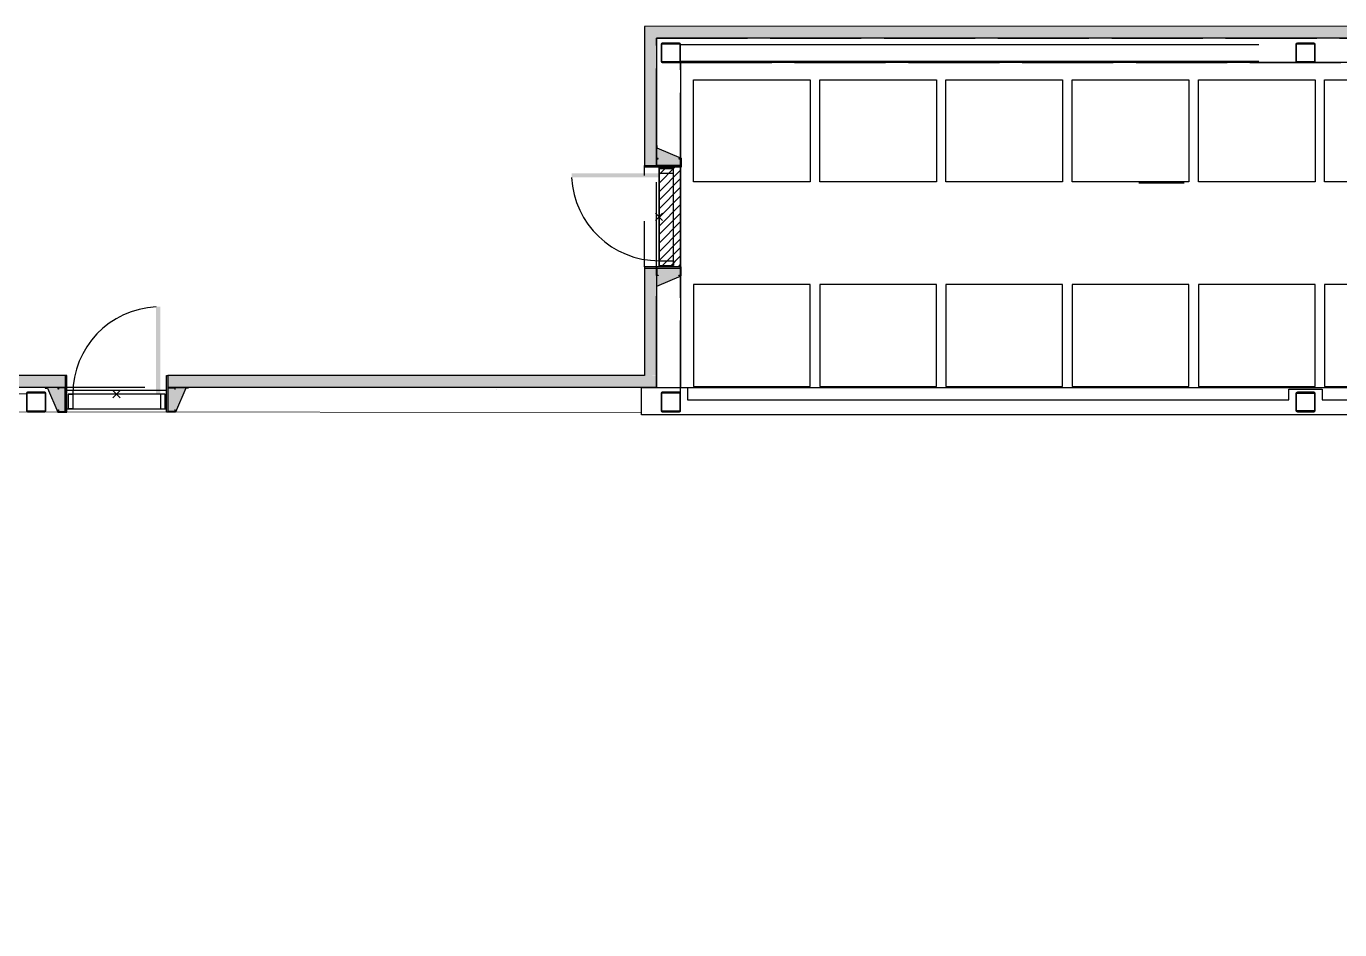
# Model space of a CAD drawing. Header units: inches. Extents: x 2743 to 10591, y -1604 to 5792.
# Drawn here: x 4020 to 4561, y 5420 to 5792 of the extents above; entities that cross this region are included whole.
import ezdxf

# ---------------------------------------------------------------- set-up
doc = ezdxf.new("R2010")
doc.units = ezdxf.units.IN
doc.header["$LTSCALE"] = 0.1875
doc.header["$MEASUREMENT"] = 0
doc.header["$PDMODE"] = 3
doc.header["$PDSIZE"] = 1.5
for name, pattern in [('CENTERX2', [101.6, 63.5, -12.7, 12.7, -12.7]), ('dash2', [500, 400, -100]), ('dash3', [200, 100, -100])]:
    doc.linetypes.add(name, pattern=pattern)
doc.layers.add('22 Dimension', color=7, linetype='Continuous', lineweight=5)
for name, color, linetype in [('A-N-COTES', 1, 'Continuous'), ('A-N-MOB', 253, 'Continuous'), ('A-N-MUR-EXT', 5, 'Continuous'), ('A-N-MUR-INT', 3, 'Continuous'), ('A-N-POR-PLF', 30, 'Continuous'), ('A-N-POR-PLN', 7, 'Continuous'), ('A-N-PORTE-EXT', 2, 'Continuous'), ('A-N-STRUCTURE', 4, 'Continuous'), ('fill253', 253, 'Continuous'), ('S-N-ACIER', 4, 'Continuous')]:
    doc.layers.add(name, color=color, linetype=linetype)

msp = doc.modelspace()

# ---------------------------------------------------------------- hatches: boundary and pattern name
at = {"layer": 'A-N-POR-PLN'}
for points in [[(4244.32226, 5731.09002), (4244.32226, 5729.31837), (4280.34581, 5729.31837), (4280.34581, 5731.09002)], [(4075.04522, 5676.10965), (4073.27357, 5676.10965), (4073.27357, 5640.0861), (4075.04522, 5640.0861)]]:
    msp.add_hatch(color=7, dxfattribs=at).paths.add_polyline_path(points)
at = {"layer": 'fill253'}
h = msp.add_hatch(color=7, dxfattribs=at)
h.dxf.hatch_style = 1
h.paths.add_polyline_path([(4854.07203, 5791.55715), (4854.07203, 5786.62942), (4872.50507, 5786.62942), (4872.50507, 5647.83442), (4877.42632, 5647.83442), (4877.42632, 5791.55715)])
h.paths.add_polyline_path([(4274.34856, 5733.57506), (4279.25407, 5733.60262), (4279.24615, 5786.63786), (4854.07198, 5786.63786), (4854.074, 5791.55715), (4274.34265, 5791.52959)])
h.paths.add_polyline_path([(4279.258, 5692.60467), (4274.35249, 5692.57711), (4274.34068, 5647.80685), (4279.2462, 5647.83442)])
h = msp.add_hatch(color=7, dxfattribs=at)
h.dxf.hatch_style = 1
h.paths.add_polyline_path([(4279.26587, 5742.49486), (4279.50214, 5742.49486), (4279.50214, 5741.51061), (4289.46314, 5737.25063), (4289.46314, 5733.56519), (4274.34462, 5733.56519), (4274.34462, 5734.19511), (4279.26587, 5734.19511)])
h = msp.add_hatch(color=7, dxfattribs=at)
h.dxf.hatch_style = 1
h.paths.add_polyline_path([(4279.26587, 5683.65924), (4279.50214, 5683.65924), (4279.50214, 5684.64349), (4289.46314, 5688.90346), (4289.46314, 5692.5889), (4274.34462, 5692.5889), (4274.34462, 5691.95898), (4279.26587, 5691.95898)])
h = msp.add_hatch(color=7, dxfattribs=at)
h.dxf.hatch_style = 1
h.paths.add_polyline_path([(5517.44902, 4634.2983), (5512.52777, 4634.2983), (5512.54172, 4296.66232), (5517.46297, 4296.66232)])
h.paths.add_polyline_path([(5517.44903, 4881.11089), (5512.52778, 4881.11089), (5512.52778, 4775.21102), (5517.44903, 4775.21102)])
h.paths.add_polyline_path([(5517.44903, 5127.92329), (5512.52778, 5127.92329), (5512.52777, 5022.02362), (5517.44902, 5022.02362)])
h.paths.add_polyline_path([(4628.42938, 2943.29277), (4625.95018, 2938.37099), (5517.46297, 2938.37152), (5517.46297, 3130.36129), (5512.54172, 3130.36129), (5512.54172, 2943.29277)])
h.paths.add_polyline_path([(4200.50372, 2845.33593), (4208.49739, 2846.64062), (4193.49822, 2938.36282), (4192.72048, 2943.12545), (4184.51381, 2943.12545), (4185.25735, 2938.4929)])
h.paths.add_polyline_path([(4618.93272, 2938.2042), (4619.31197, 2936.00974), (4626.09389, 2937.11042), (4625.95018, 2938.37099), (4628.42938, 2943.29277), (4618.12265, 2943.29277)])
h.paths.add_polyline_path([(5517.46297, 5355.98239), (5512.54172, 5355.98239), (5512.52778, 5268.83602), (5517.44903, 5268.83602)])
h.paths.add_polyline_path([(2812.35741, 3123.02867), (2806.55239, 3125.08232), (2806.55239, 3123.83686), (2807.41263, 3123.50795), (2807.41906, 2938.2042), (3075.9398, 2938.37153), (3075.93335, 2943.29278), (2812.34031, 2943.12545)])
h.paths.add_polyline_path([(2807.41906, 3827.66882), (2812.34031, 3826.6441), (2812.34031, 4320.4792), (2807.41906, 4320.4792)])
h.paths.add_polyline_path([(5512.54172, 3862.52649), (5517.46297, 3862.52649), (5517.46297, 4254.42566), (5512.54172, 4254.42566)])
h.paths.add_polyline_path([(5512.5356, 3801.08425), (5517.45685, 3801.08425), (5517.46297, 3862.52649), (5512.54172, 3862.52649)])
h.paths.add_polyline_path([(5512.54172, 3656.9925), (5517.46297, 3656.9925), (5517.45685, 3765.06188), (5512.5356, 3765.06188)])
h.paths.add_polyline_path([(5512.53298, 3584.94295), (5517.45423, 3584.94295), (5517.46296, 3620.96895), (5512.54171, 3620.96895)])
h.paths.add_polyline_path([(5512.5391, 3512.89586), (5517.46035, 3512.89586), (5517.46066, 3548.92185), (5512.53941, 3548.92185)])
h.paths.add_polyline_path([(5512.5391, 3440.8512), (5517.46035, 3440.8512), (5517.46035, 3476.87475), (5512.5391, 3476.87475)])
h.paths.add_polyline_path([(4035.91549, 5642.91315), (4035.91549, 5647.83442), (2807.41263, 5647.83442), (2807.41906, 4361.46337), (2812.34031, 4361.46337), (2812.33388, 5642.91317)])
h.paths.add_polyline_path([(3118.18201, 2943.29277), (3118.18223, 2938.37152), (4185.31745, 2938.2042), (4184.51381, 2943.12545)])
h.paths.add_polyline_path([(4279.25656, 5642.88457), (4279.25657, 5647.80617), (4078.1514, 5647.83389), (4078.1514, 5642.91262)])
h.paths.add_polyline_path([(4872.5115, 5647.66709), (4872.5115, 5642.74584), (5512.54172, 5642.74584), (5512.54177, 5510.71941), (5517.46302, 5510.71941), (5517.46297, 5647.66709)])
h.paths.add_polyline_path([(5517.45593, 3260.73346), (5512.53008, 3260.73345), (5512.54172, 3172.43063), (5517.46297, 3172.43063)])
h.paths.add_polyline_path([(5512.53008, 3296.75701), (5517.45593, 3296.75699), (5517.45423, 3404.82765), (5512.53298, 3404.82765)])
h = msp.add_hatch(color=7, dxfattribs=at)
h.dxf.hatch_style = 1
h.paths.add_polyline_path([(4027.61575, 5642.91317), (4027.61575, 5642.6769), (4028.6, 5642.6769), (4032.85997, 5632.7159), (4036.54541, 5632.7159), (4036.54541, 5647.83442), (4035.91549, 5647.83442), (4035.91549, 5642.91317)])
h = msp.add_hatch(color=7, dxfattribs=at)
h.dxf.hatch_style = 1
h.paths.add_polyline_path([(4086.45115, 5642.91264), (4086.45115, 5642.67637), (4085.4669, 5642.67637), (4081.20692, 5632.71537), (4077.52148, 5632.71537), (4077.52148, 5647.83389), (4078.1514, 5647.83389), (4078.1514, 5642.91264)])

# ---------------------------------------------------------------- linework, layer by layer
at = {"color": 7}
for p, q in [((4279.26589, 5737.17936), (4279.26589, 5734.17937)), ((4280.01589, 5737.17936), (4279.26589, 5737.17936)), ((4279.26589, 5734.17937), (4289.26585, 5734.17937)), ((4279.39089, 5734.30437), (4279.39089, 5737.05436)), ((4279.39089, 5737.05436), (4280.01589, 5737.05436)), ((4289.14085, 5734.30437), (4279.39089, 5734.30437)), ((4280.01589, 5737.05436), (4280.01589, 5737.17936)), ((4289.26585, 5737.17936), (4288.51585, 5737.17936)), ((4288.51585, 5737.17936), (4288.51585, 5737.05436)), ((4288.51585, 5737.05436), (4289.14085, 5737.05436)), ((4289.14085, 5737.05436), (4289.14085, 5734.30437)), ((4289.26585, 5734.17937), (4289.26585, 5737.17936)), ((4279.26589, 5688.97473), (4279.26589, 5691.97473)), ((4279.26589, 5691.97473), (4289.26585, 5691.97473)), ((4280.01589, 5688.97473), (4279.26589, 5688.97473)), ((4289.14085, 5691.84973), (4279.39089, 5691.84973)), ((4279.39089, 5691.84973), (4279.39089, 5689.09973)), ((4279.39089, 5689.09973), (4280.01589, 5689.09973)), ((4280.01589, 5689.09973), (4280.01589, 5688.97473)), ((4288.51585, 5688.97473), (4288.51585, 5689.09973)), ((4288.51585, 5689.09973), (4289.14085, 5689.09973)), ((4289.26585, 5688.97473), (4288.51585, 5688.97473)), ((4289.14085, 5689.09973), (4289.14085, 5691.84973)), ((4289.26585, 5691.97473), (4289.26585, 5688.97473)), ((4032.93124, 5642.91315), (4035.93124, 5642.91315)), ((4032.93124, 5642.16315), (4032.93124, 5642.91315)), ((4033.05624, 5642.16315), (4032.93124, 5642.16315)), ((4035.80624, 5642.78815), (4033.05624, 5642.78815)), ((4033.05624, 5642.78815), (4033.05624, 5642.16315)), ((4035.80624, 5633.03819), (4035.80624, 5642.78815)), ((4035.93124, 5642.91315), (4035.93124, 5632.91319)), ((4081.13565, 5642.91262), (4078.13566, 5642.91262)), ((4078.13566, 5642.91262), (4078.13566, 5632.91266)), ((4078.26066, 5633.03766), (4078.26066, 5642.78762)), ((4078.26066, 5642.78762), (4081.01065, 5642.78762)), ((4081.01065, 5642.78762), (4081.01065, 5642.16262)), ((4081.01065, 5642.16262), (4081.13565, 5642.16262)), ((4081.13565, 5642.16262), (4081.13565, 5642.91262)), ((4032.93124, 5632.91319), (4032.93124, 5633.66319)), ((4032.93124, 5633.66319), (4033.05624, 5633.66319)), ((4035.93124, 5632.91319), (4032.93124, 5632.91319)), ((4033.05624, 5633.66319), (4033.05624, 5633.03819)), ((4033.05624, 5633.03819), (4035.80624, 5633.03819)), ((4078.13566, 5632.91266), (4081.13565, 5632.91266)), ((4081.01065, 5633.03766), (4078.26066, 5633.03766)), ((4081.13565, 5633.66266), (4081.01065, 5633.66266)), ((4081.01065, 5633.66266), (4081.01065, 5633.03766)), ((4081.13565, 5632.91266), (4081.13565, 5633.66266))]:
    msp.add_line(p, q, dxfattribs=at)
at = {"layer": '22 Dimension'}
for p, q in [((3766.58144, 5640.28719), (4019.90005, 5640.28719)), ((4273.14959, 5632.64599), (3766.47964, 5633.19699))]:
    msp.add_line(p, q, dxfattribs=at)
at = {"layer": 'A-N-COTES', "color": 7}
for p, q in [((4477.91166, 5727.17535), (4496.54697, 5727.17535)), ((4213.53132, 5641.91317), (4213.53132, 5641.91317))]:
    msp.add_line(p, q, dxfattribs=at)
at = {"layer": 'A-N-MOB', "color": 7}
for p, q in [((4294.5496, 5727.50782), (4294.5496, 5769.50773)), ((4294.5496, 5769.50773), (4342.581, 5769.50773)), ((4342.581, 5769.50773), (4342.581, 5727.50782)), ((4346.518, 5727.50782), (4346.518, 5769.50773)), ((4346.518, 5769.50773), (4394.5494, 5769.50773)), ((4394.5494, 5769.50773), (4394.5494, 5727.50782)), ((4398.4864, 5727.50782), (4398.4864, 5769.50773)), ((4398.4864, 5769.50773), (4446.5178, 5769.50773)), ((4446.5178, 5769.50773), (4446.5178, 5727.50782)), ((4450.4548, 5727.50782), (4450.4548, 5769.50773)), ((4450.4548, 5769.50773), (4498.4862, 5769.50773)), ((4498.4862, 5769.50773), (4498.4862, 5727.50782)), ((4502.4232, 5727.50782), (4502.4232, 5769.50773)), ((4502.4232, 5769.50773), (4550.4546, 5769.50773)), ((4550.4546, 5769.50773), (4550.4546, 5727.50782)), ((4554.3916, 5727.50782), (4554.3916, 5769.50773)), ((4554.3916, 5769.50773), (4602.423, 5769.50773)), ((4342.581, 5727.50782), (4294.5496, 5727.50782)), ((4394.5494, 5727.50782), (4346.518, 5727.50782)), ((4446.5178, 5727.50782), (4398.4864, 5727.50782)), ((4498.4862, 5727.50782), (4450.4548, 5727.50782)), ((4550.4546, 5727.50782), (4502.4232, 5727.50782)), ((4602.423, 5727.50782), (4554.3916, 5727.50782)), ((4294.5496, 5685.33005), (4294.5496, 5643.33013)), ((4342.581, 5685.33005), (4294.5496, 5685.33005)), ((4342.581, 5643.33013), (4342.581, 5685.33005)), ((4346.518, 5685.33005), (4346.518, 5643.33013)), ((4394.5494, 5685.33005), (4346.518, 5685.33005)), ((4394.5494, 5643.33013), (4394.5494, 5685.33005)), ((4398.4864, 5685.33005), (4398.4864, 5643.33013)), ((4446.5178, 5685.33005), (4398.4864, 5685.33005)), ((4446.5178, 5643.33013), (4446.5178, 5685.33005)), ((4450.4548, 5685.33005), (4450.4548, 5643.33013)), ((4498.4862, 5685.33005), (4450.4548, 5685.33005)), ((4498.4862, 5643.33013), (4498.4862, 5685.33005)), ((4502.4232, 5685.33005), (4502.4232, 5643.33013)), ((4550.4546, 5685.33005), (4502.4232, 5685.33005)), ((4550.4546, 5643.33013), (4550.4546, 5685.33005)), ((4554.3916, 5685.33005), (4554.3916, 5643.33013)), ((4602.423, 5685.33005), (4554.3916, 5685.33005)), ((4294.5496, 5643.33013), (4342.581, 5643.33013)), ((4346.518, 5643.33013), (4394.5494, 5643.33013)), ((4398.4864, 5643.33013), (4446.5178, 5643.33013)), ((4450.4548, 5643.33013), (4498.4862, 5643.33013)), ((4502.4232, 5643.33013), (4550.4546, 5643.33013)), ((4554.3916, 5643.33013), (4602.423, 5643.33013))]:
    msp.add_line(p, q, dxfattribs=at)
at = {"layer": 'A-N-MUR-EXT', "color": 7}
for p, q in [((4854.07203, 5791.55715), (4274.34462, 5791.52959)), ((4274.34462, 5791.52959), (4274.34462, 5734.19511)), ((4854.07203, 5786.65164), (4279.25012, 5786.62409)), ((4279.25012, 5786.62409), (4279.25012, 5733.57506)), ((4654.3914, 5776.71396), (4289.25011, 5776.71396)), ((4289.25011, 5776.71396), (4289.25463, 5642.88491)), ((4274.34462, 5691.97473), (4274.34462, 5647.80686)), ((4279.25012, 5692.59085), (4279.25013, 5642.88561)), ((4035.91549, 5647.83442), (2807.41263, 5647.83442)), ((4274.34462, 5647.80686), (4078.1514, 5647.83442)), ((4289.25463, 5642.87269), (4654.3914, 5642.885))]:
    msp.add_line(p, q, dxfattribs=at)
at = {"layer": 'A-N-MUR-EXT', "color": 7, "linetype": 'Continuous'}
for p, q in [((4280.34462, 5730.54241), (4283.3674, 5733.56519)), ((4280.34462, 5727.00688), (4286.90293, 5733.56519)), ((4280.34462, 5723.47136), (4289.25011, 5732.37685)), ((4280.34462, 5719.93583), (4289.25011, 5728.84132)), ((4280.34462, 5716.4003), (4289.25011, 5725.30579)), ((4280.34462, 5712.86478), (4289.25011, 5721.77027)), ((4280.34462, 5709.32925), (4289.25011, 5718.23474)), ((4280.34462, 5705.79372), (4289.25011, 5714.69921)), ((4280.34462, 5702.2582), (4289.25011, 5711.16369)), ((4280.34462, 5698.72267), (4289.25011, 5707.62816)), ((4280.34462, 5695.18714), (4289.25011, 5704.09263)), ((4281.28191, 5692.5889), (4289.25011, 5700.55711)), ((4284.81744, 5692.5889), (4289.25011, 5697.02158)), ((4288.35297, 5692.5889), (4289.25011, 5693.48605))]:
    msp.add_line(p, q, dxfattribs=at)
at = {"layer": 'A-N-MUR-INT', "color": 7}
for p, q in [((4279.26587, 5742.49486), (4279.50214, 5742.49486)), ((4279.26587, 5734.19511), (4279.26587, 5742.49486)), ((4279.50214, 5742.49486), (4279.50214, 5741.51061)), ((4279.50214, 5741.51061), (4289.46314, 5737.25063)), ((4274.34462, 5733.56519), (4274.34462, 5734.19511)), ((4274.34462, 5734.19511), (4279.26587, 5734.19511)), ((4289.46314, 5733.56519), (4274.34462, 5733.56519)), ((4289.46314, 5737.25063), (4289.46314, 5733.56519)), ((4289.46314, 5692.5889), (4274.34462, 5692.5889)), ((4274.34462, 5692.5889), (4274.34462, 5691.95898)), ((4274.34462, 5691.95898), (4279.26587, 5691.95898)), ((4279.26587, 5691.95898), (4279.26587, 5683.65924)), ((4289.46314, 5688.90346), (4289.46314, 5692.5889)), ((4279.26587, 5683.65924), (4279.50214, 5683.65924)), ((4279.50214, 5684.64349), (4289.46314, 5688.90346)), ((4279.50214, 5683.65924), (4279.50214, 5684.64349)), ((4036.54541, 5647.83442), (4035.91549, 5647.83442)), ((4035.91549, 5647.83442), (4035.91549, 5642.91317)), ((4036.54541, 5632.7159), (4036.54541, 5647.83442)), ((4077.52148, 5632.71537), (4077.52148, 5647.83389)), ((4077.52148, 5647.83389), (4078.1514, 5647.83389)), ((4078.1514, 5647.83389), (4078.1514, 5642.91264)), ((4027.61575, 5642.91317), (2812.33388, 5642.91317)), ((4027.61575, 5642.91317), (4027.61575, 5642.6769)), ((4035.91549, 5642.91317), (4027.61575, 5642.91317)), ((4027.61575, 5642.6769), (4028.6, 5642.6769)), ((4028.6, 5642.6769), (4032.85997, 5632.7159)), ((4035.89177, 5642.91317), (4035.89177, 5642.91317)), ((4078.1514, 5642.91264), (4086.45115, 5642.91264)), ((4085.4669, 5642.67637), (4081.20692, 5632.71537)), ((4086.45115, 5642.67637), (4085.4669, 5642.67637)), ((4279.25013, 5642.88561), (4086.45115, 5642.91264)), ((4086.45115, 5642.91264), (4086.45115, 5642.67637)), ((4273.14959, 5631.65538), (4273.14957, 5642.88604)), ((4273.14957, 5642.88604), (4279.25013, 5642.88604)), ((4278.36105, 5642.88454), (4292.09861, 5642.885)), ((4278.36105, 5642.88454), (4278.36105, 5642.88454)), ((4292.09861, 5642.885), (4292.06319, 5637.81423)), ((4539.66675, 5642.17245), (4553.4172, 5642.17301)), ((4539.67685, 5637.82779), (4539.66675, 5642.17245)), ((4553.4172, 5642.17301), (4553.41696, 5637.8176)), ((4292.0986, 5637.81423), (4539.67685, 5637.82779)), ((4553.41696, 5637.8176), (4676.60502, 5637.81086)), ((4032.85997, 5632.7159), (4036.54541, 5632.7159)), ((4081.20692, 5632.71537), (4077.52148, 5632.71537)), ((4292.06353, 5631.65538), (4273.14959, 5631.65538)), ((4292.0762, 5631.65438), (4278.36105, 5631.65438)), ((4539.69121, 5631.65179), (4292.06353, 5631.65538)), ((4676.60502, 5631.65486), (4539.69121, 5631.65179))]:
    msp.add_line(p, q, dxfattribs=at)
at = {"layer": 'A-N-POR-PLF', "color": 7}
for p, q in [((4286.33005, 5733.05852), (4280.34581, 5733.05852)), ((4280.34581, 5733.05852), (4280.34581, 5693.09797)), ((4286.33005, 5693.09797), (4286.33005, 5733.05852)), ((4280.34581, 5693.09797), (4286.33005, 5693.09797)), ((4077.01372, 5640.0861), (4037.05317, 5640.0861)), ((4037.05317, 5640.0861), (4037.05317, 5634.10186)), ((4077.01372, 5634.10186), (4077.01372, 5640.0861)), ((4037.05317, 5634.10186), (4077.01372, 5634.10186))]:
    msp.add_line(p, q, dxfattribs=at)
at = {"layer": 'A-N-POR-PLN', "color": 7}
for p, q in [((4280.34581, 5733.05852), (4280.34581, 5731.09002)), ((4280.34581, 5733.05852), (4286.33005, 5733.05852)), ((4286.33005, 5731.09002), (4286.33005, 5733.05852)), ((4280.34581, 5731.09002), (4286.33005, 5731.09002)), ((4280.34581, 5693.09797), (4280.34581, 5695.06647)), ((4280.34581, 5695.06647), (4286.33005, 5695.06647)), ((4286.33005, 5695.06647), (4286.33005, 5693.09797)), ((4280.34581, 5693.09797), (4286.33005, 5693.09797)), ((4037.05317, 5640.0861), (4039.02167, 5640.0861)), ((4037.05317, 5640.0861), (4037.05317, 5634.10186)), ((4039.02167, 5640.0861), (4039.02167, 5634.10186)), ((4077.01372, 5640.0861), (4075.04522, 5640.0861)), ((4075.04522, 5640.0861), (4075.04522, 5634.10186)), ((4077.01372, 5640.0861), (4077.01372, 5634.10186)), ((4039.02167, 5634.10186), (4037.05317, 5634.10186)), ((4075.04522, 5634.10186), (4077.01372, 5634.10186))]:
    msp.add_line(p, q, dxfattribs=at)
for centre, start, end in [((4280.34581, 5731.09002), 182.8189624, 270), ((4075.04522, 5640.0861), 92.8189624, 180)]:
    msp.add_arc(centre, 36.02355, start, end, dxfattribs=at)
for p in [(4280.34581, 5713.07824), (4057.03345, 5640.0861)]:
    msp.add_point(p, dxfattribs=at)
at = {"layer": 'A-N-PORTE-EXT', "color": 7, "linetype": 'dash3'}
msp.add_line((4274.34462, 5692.5889), (4274.34462, 5733.56519), dxfattribs=at)
at = {"layer": 'A-N-PORTE-EXT', "color": 7}
for p, q in [((4280.34462, 5692.5889), (4280.34462, 5733.56519)), ((4289.29736, 5692.5889), (4289.20287, 5733.58326)), ((4036.54541, 5641.81838), (4077.52148, 5641.81838)), ((4036.54541, 5634.10186), (4077.52148, 5634.10186))]:
    msp.add_line(p, q, dxfattribs=at)
at = {"layer": 'A-N-STRUCTURE', "color": 7, "linetype": 'dash2', "ltscale": 0.5}
for p, q in [((4279.25013, 5642.97013), (4279.25013, 5786.71394)), ((4279.25013, 5786.71394), (4872.50507, 5786.71394)), ((4289.25011, 5632.97015), (4289.25011, 5776.71396)), ((4289.25011, 5776.71396), (4862.50509, 5776.71396)), ((2812.36144, 5642.97013), (4279.25013, 5642.97013))]:
    msp.add_line(p, q, dxfattribs=at)
at = {"layer": 'S-N-ACIER', "color": 7}
for p, q in [((4281.21863, 5784.17942), (4281.21863, 5777.07944)), ((4281.46863, 5777.07944), (4281.46863, 5784.17942)), ((4288.76862, 5784.62942), (4281.66863, 5784.62942)), ((4281.66863, 5784.37942), (4288.76862, 5784.37942)), ((4288.96862, 5784.17942), (4288.96862, 5777.07944)), ((4289.21862, 5777.07944), (4289.21862, 5784.17942)), ((4542.53722, 5784.00344), (4542.53722, 5777.25542)), ((4542.85021, 5777.25542), (4542.85021, 5784.00344)), ((4549.91122, 5784.62942), (4543.16321, 5784.62942)), ((4543.16321, 5784.31643), (4549.91122, 5784.31643)), ((4550.22422, 5784.00344), (4550.22422, 5777.25542)), ((4550.53721, 5777.25542), (4550.53721, 5784.00344)), ((4288.76862, 5776.87944), (4281.66863, 5776.87944)), ((4281.66863, 5776.62944), (4288.76862, 5776.62944)), ((4549.91122, 5776.94243), (4543.16321, 5776.94243)), ((4543.16321, 5776.62944), (4549.91122, 5776.62944)), ((4019.90005, 5640.46318), (4019.90005, 5633.36319)), ((4020.15004, 5633.36319), (4020.15004, 5640.46318)), ((4027.45003, 5640.91317), (4020.35004, 5640.91317)), ((4020.35004, 5640.66317), (4027.45003, 5640.66317)), ((4027.65003, 5640.46318), (4027.65003, 5633.36319)), ((4027.90003, 5633.36319), (4027.90003, 5640.46318)), ((4281.21863, 5640.46318), (4281.21863, 5633.36319)), ((4281.46863, 5633.36319), (4281.46863, 5640.46318)), ((4288.76862, 5640.91317), (4281.66863, 5640.91317)), ((4281.66863, 5640.66317), (4288.76862, 5640.66317)), ((4288.96862, 5640.46318), (4288.96862, 5633.36319)), ((4289.21862, 5633.36319), (4289.21862, 5640.46318)), ((4542.53722, 5640.28719), (4542.53722, 5633.53917)), ((4542.85021, 5633.53917), (4542.85021, 5640.28719)), ((4549.91122, 5640.91317), (4543.16321, 5640.91317)), ((4543.16321, 5640.60018), (4549.91122, 5640.60018)), ((4550.22422, 5640.28719), (4550.22422, 5633.53917)), ((4550.53721, 5633.53917), (4550.53721, 5640.28719)), ((4027.45003, 5633.16319), (4020.35004, 5633.16319)), ((4020.35004, 5632.91319), (4027.45003, 5632.91319)), ((4288.76862, 5633.16319), (4281.66863, 5633.16319)), ((4281.66863, 5632.91319), (4288.76862, 5632.91319)), ((4549.91122, 5633.22618), (4543.16321, 5633.22618)), ((4543.16321, 5632.91319), (4549.91122, 5632.91319))]:
    msp.add_line(p, q, dxfattribs=at)
at = {"layer": 'S-N-ACIER', "color": 7, "linetype": 'CENTERX2', "ltscale": 20}
for p, q in [((4289.21862, 5784.00344), (4542.53722, 5784.00344)), ((4289.21862, 5777.25542), (4542.53722, 5777.25542))]:
    msp.add_line(p, q, dxfattribs=at)
at = {"layer": 'S-N-ACIER', "color": 7}
for centre, radius, start, end in [((4281.66863, 5784.17942), 0.45, 90, 180), ((4281.66863, 5784.17942), 0.2, 90, 180), ((4288.76862, 5784.17942), 0.45, 0, 90), ((4288.76862, 5784.17942), 0.2, 0, 90), ((4543.16321, 5784.00344), 0.62598, 90, 180), ((4543.16321, 5784.00344), 0.31299, 90, 180), ((4549.91122, 5784.00344), 0.62598, 0, 90), ((4549.91122, 5784.00344), 0.31299, 0, 90), ((4281.66863, 5777.07944), 0.45, 180, 270), ((4281.66863, 5777.07944), 0.2, 180, 270), ((4288.76862, 5777.07944), 0.45, 270, 0), ((4288.76862, 5777.07944), 0.2, 270, 0), ((4543.16321, 5777.25542), 0.62598, 180, 270), ((4543.16321, 5777.25542), 0.31299, 180, 270), ((4549.91122, 5777.25542), 0.62598, 270, 0), ((4549.91122, 5777.25542), 0.31299, 270, 0), ((4020.35004, 5640.46318), 0.45, 90, 180), ((4020.35004, 5640.46318), 0.2, 90, 180), ((4027.45003, 5640.46318), 0.45, 0, 90), ((4027.45003, 5640.46318), 0.2, 0, 90), ((4281.66863, 5640.46318), 0.45, 90, 180), ((4281.66863, 5640.46318), 0.2, 90, 180), ((4288.76862, 5640.46318), 0.45, 0, 90), ((4288.76862, 5640.46318), 0.2, 0, 90), ((4543.16321, 5640.28719), 0.62598, 90, 180), ((4543.16321, 5640.28719), 0.31299, 90, 180), ((4549.91122, 5640.28719), 0.62598, 0, 90), ((4549.91122, 5640.28719), 0.31299, 0, 90), ((4020.35004, 5633.36319), 0.45, 180, 270), ((4020.35004, 5633.36319), 0.2, 180, 270), ((4027.45003, 5633.36319), 0.45, 270, 0), ((4027.45003, 5633.36319), 0.2, 270, 0), ((4281.66863, 5633.36319), 0.45, 180, 270), ((4281.66863, 5633.36319), 0.2, 180, 270), ((4288.76862, 5633.36319), 0.45, 270, 0), ((4288.76862, 5633.36319), 0.2, 270, 0), ((4543.16321, 5633.53917), 0.62598, 180, 270), ((4543.16321, 5633.53917), 0.31299, 180, 270), ((4549.91122, 5633.53917), 0.62598, 270, 0), ((4549.91122, 5633.53917), 0.31299, 270, 0)]:
    msp.add_arc(centre, radius, start, end, dxfattribs=at)

doc.saveas('drawing.dxf')
